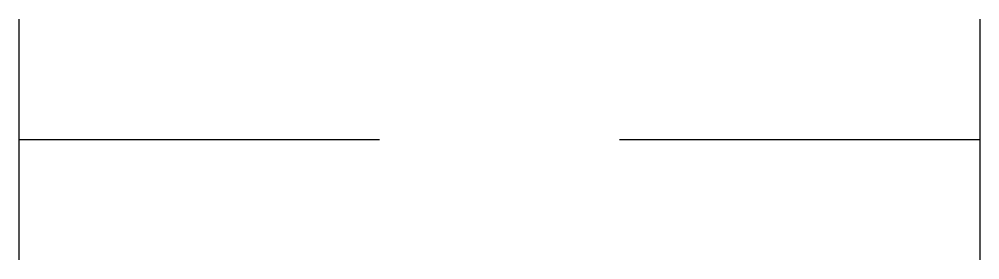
# Model space of a CAD drawing. Header units: inches. Extents: x 0 to 48, y 0 to 12.
import ezdxf

# ---------------------------------------------------------------- set-up
doc = ezdxf.new("R2010")
doc.units = ezdxf.units.IN
doc.header["$LTSCALE"] = 30
doc.header["$MEASUREMENT"] = 0

msp = doc.modelspace()

# ---------------------------------------------------------------- linework, layer by layer
for p, q in [((0, 0), (0, 12)), ((48, 12), (48, 0)), ((0, 6), (18, 6)), ((30, 6), (48, 6))]:
    msp.add_line(p, q)

doc.saveas('drawing.dxf')
